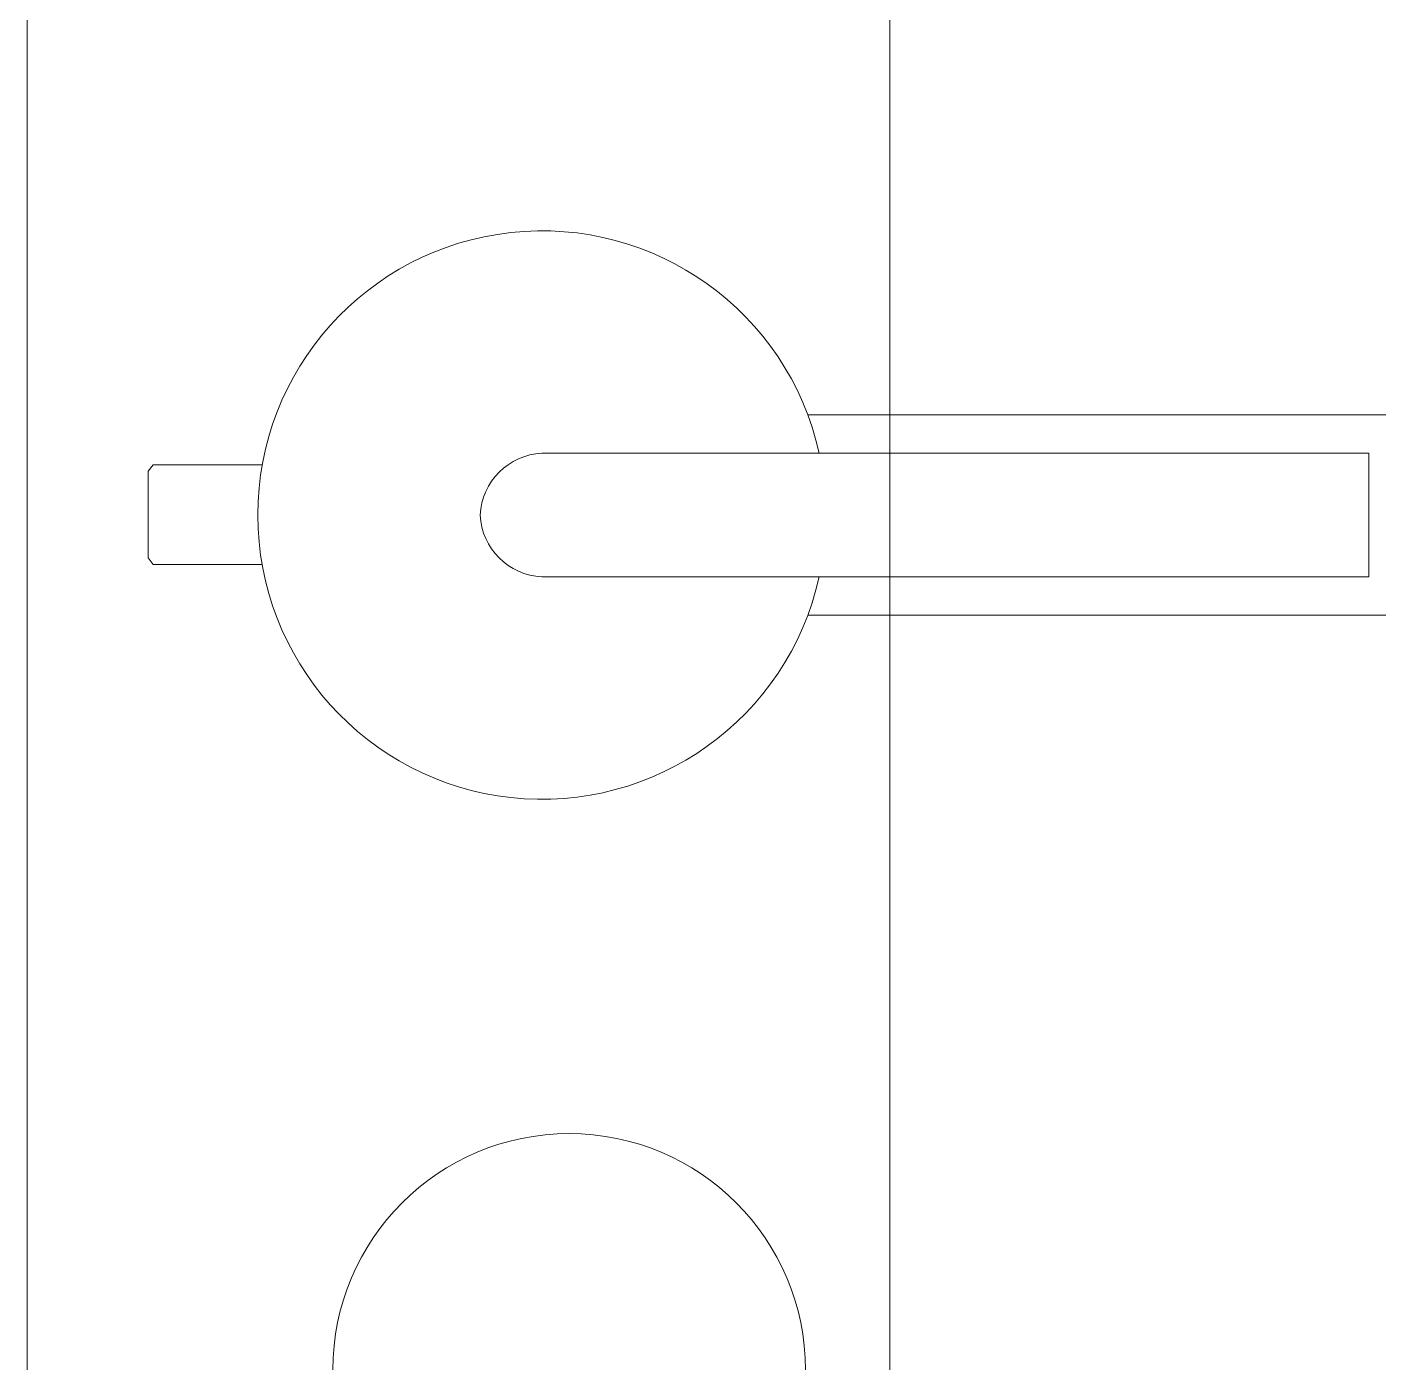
# Model space of a CAD drawing. Header units: metres. Extents: x -25 to 234, y -27 to 52.
# Drawn here: x 102.7181 to 102.8535, y 46.8721 to 47.0059 of the extents above; entities that cross this region are included whole.
import ezdxf

# ---------------------------------------------------------------- set-up
doc = ezdxf.new("R2010")
doc.units = ezdxf.units.M
doc.header["$LTSCALE"] = 0.1
doc.header["$MEASUREMENT"] = 0
doc.layers.add('1', color=1, linetype='Continuous')
doc.layers.add('A-WALL', color=7, linetype='Continuous', lineweight=5)
doc.layers.add('baños', color=251, linetype='Continuous', lineweight=0)
doc.styles.get("Standard").update_dxf_attribs({"font": 'arial.ttf'})

# ---------------------------------------------------------------- blocks, each defined once
blk = doc.blocks.new('A$C8d867532')
at = {"layer": 'baños', "linetype": 'Continuous'}
blk.add_line((0.03946, 0.40624, 0.00004), (0.12233, 0.40624, 0.00041), dxfattribs=at)
at = {"layer": 'baños'}
blk.add_lwpolyline([(0.07434, 0.8), (0.52434, 0.8), (0.52434, 0), (0.07434, 0)], close=True, dxfattribs=at)
at = {"layer": 'baños', "linetype": 'Continuous'}
blk.add_lwpolyline([(0.06725, 0.39385, -9.082434), (0.06725, 0.40624)], format="xyb", dxfattribs=at)
for points, elevation in [([(0.06611, 0.41007), (0.18044, 0.41007, -0.363105), (0.18869, 0.40004, -0.363105), (0.18044, 0.39002), (0.0661, 0.39002)], -0.00001), ([(0.03327, 0.40005, -0.385153), (0.03946, 0.40624), (0.03946, 0.40624)], 0.00004), ([(0.03327, 0.40005, 0.385153), (0.03946, 0.39385), (0.03946, 0.39385)], 0.00004)]:
    blk.add_lwpolyline(points, format="xyb", dxfattribs=dict(at, elevation=elevation))
for points, elevation in [([(0.12233, 0.40624), (0.12233, 0.39385)], 0.00041), ([(0.01142, 0.40499), (0.0005, 0.40499), (0, 0.40434), (0, 0.39566)], -0.00001), ([(0, 0.39566), (0.0005, 0.395), (0.01144, 0.395)], -0.00001)]:
    blk.add_lwpolyline(points, dxfattribs=dict(at, elevation=elevation))
at = {"layer": 'baños', "linetype": 'Continuous', "extrusion": (1.31781e-06, -1, -8.43443e-26), "elevation": -0.39385}
blk.add_lwpolyline([(0.12233, 0.00041), (0.03946, 0.00004)], close=True, dxfattribs=at)
at = {"layer": 'baños', "linetype": 'Continuous'}
blk.add_circle((0.04219, 0.4857), 0.02368, dxfattribs=at)
at = {"layer": 'baños', "linetype": 'Continuous', "flags": 8}
for tag, p in [('MODELNUMBER', (0.18867, 0.40004, -0.00001)), ('TRADENAME', (0.18871, 0.40004, -0.00001)), ('PRODUCT', (0.18875, 0.40004, -0.00001)), ('MATERIAL', (0.18879, 0.40004, -0.00001))]:
    blk.add_attdef(tag, p, '', height=0.0000254, rotation=270.0001, dxfattribs=at)
at = {"layer": 'baños', "linetype": 'Continuous'}
for tag, p in [('MATERIAL', (0.299, 0.39987)), ('PRODUCT', (0.29904, 0.39987)), ('TRADENAME', (0.29909, 0.39987)), ('MODELNUMBER', (0.29913, 0.39987))]:
    blk.add_attdef(tag, p, '', height=0.0000254, rotation=90.0001, dxfattribs=at)
blk = doc.blocks.new('PL BASE 1N NASAS 09')
at = {"layer": 'A-WALL'}
blk.add_line((-107.68107, -35.48972), (-107.68107, -38.95972), dxfattribs=at)
at = {"layer": '1', "xscale": -1, "rotation": 180}
blk.add_blockref('A$C8d867532', (-107.66894, -36.92472), dxfattribs=at)

msp = doc.modelspace()

# ---------------------------------------------------------------- block references
at = {"layer": 'baños'}
msp.add_blockref('PL BASE 1N NASAS 09', (210.39914, 84.28177), dxfattribs=at)

doc.saveas('drawing.dxf')
